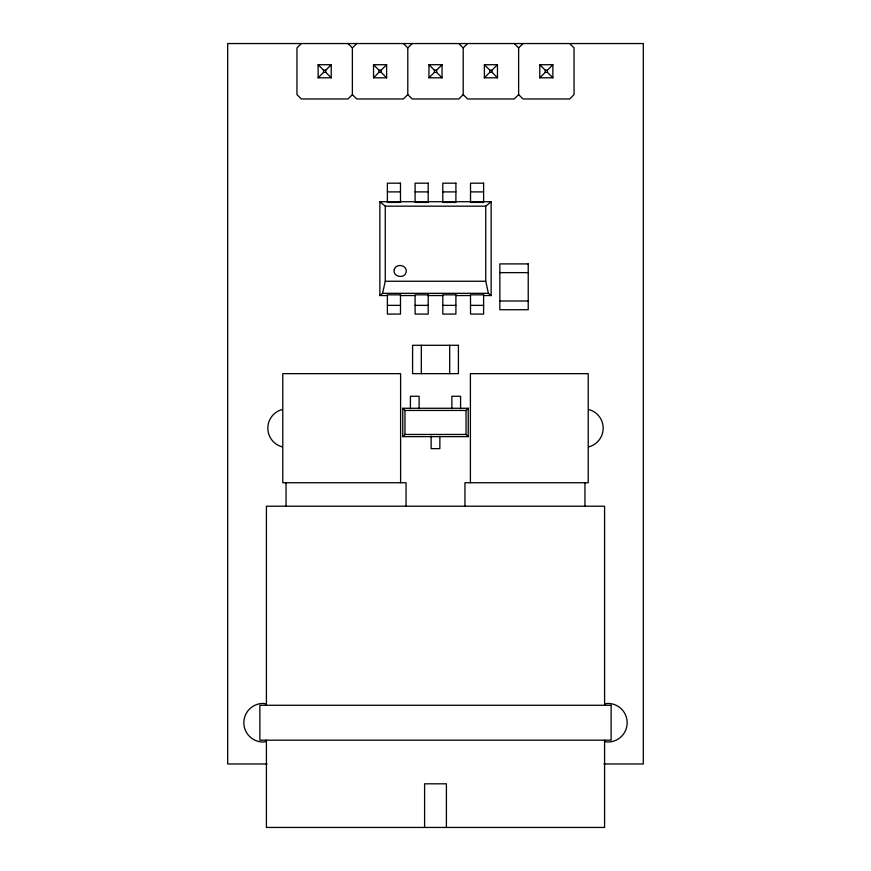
<?xml version="1.0" encoding="UTF-8"?>
<svg xmlns="http://www.w3.org/2000/svg" width="871" height="871" viewBox="0 0 871 871"><rect width="100%" height="100%" fill="white"/><g stroke="black" fill="none" stroke-linecap="round" stroke-linejoin="round"><path stroke-width="1.31" d="M379.865 295.541L382.565 293.32L385.265 281.257L385.265 206.166L379.865 201.724L379.865 295.541L387.388 295.541M301.322 43.55L296.957 47.916L296.957 94.601L301.322 98.967L348.008 98.967L352.374 94.601L352.374 47.916L348.008 43.55M318.122 77.802L323.577 72.347L325.754 72.347L331.209 77.802L331.209 64.715L318.122 64.715L318.122 77.802L331.209 77.802M325.754 72.347L325.754 70.17L331.209 64.715M352.374 47.916L356.74 43.55M373.539 77.802L378.994 72.347L381.171 72.347L386.626 77.802L386.626 64.715L373.539 64.715L373.539 77.802L386.626 77.802M381.171 72.347L381.171 70.17L386.626 64.715M352.374 94.601L356.74 98.967L403.425 98.967L407.791 94.601L407.791 47.916L412.157 43.55M428.957 77.802L434.411 72.347L436.589 72.347L442.043 77.802L442.043 64.715L428.957 64.715L428.957 77.802L442.043 77.802M436.589 72.347L436.589 70.17L442.043 64.715M514.26 43.55L518.626 47.916L518.626 94.601L514.26 98.967L467.575 98.967L463.209 94.601L463.209 47.916L467.575 43.55M463.209 94.601L458.843 98.967L412.157 98.967L407.791 94.601M484.374 77.802L489.829 72.347L492.006 72.347L497.461 77.802L497.461 64.715L484.374 64.715L484.374 77.802L497.461 77.802M492.006 72.347L492.006 70.17L497.461 64.715M518.626 47.916L522.992 43.55M539.791 77.802L545.246 72.347L547.424 72.347L552.878 77.802L552.878 64.715L539.791 64.715L539.791 77.802L552.878 77.802M547.424 72.347L547.424 70.17L552.878 64.715M402.772 436.632L404.961 434.455L466.039 434.455L468.228 436.632L468.228 408.27L402.772 408.27L402.772 436.632L468.228 436.632M402.772 408.27L404.961 410.459L466.039 410.459L468.228 408.27M385.265 206.166L485.735 206.166L491.135 201.724L491.135 295.541L483.612 295.541M266.417 741.602L263.14 742.038A19.304 19.304 0 0 1 243.836 722.723A19.304 19.304 0 0 1 263.14 703.42L266.417 703.844M604.583 703.844L607.86 703.42A19.304 19.304 0 0 1 627.164 722.723A19.304 19.304 0 0 1 607.86 742.038L604.583 741.602M318.122 64.715L323.577 70.17L325.754 70.17M373.539 64.715L378.994 70.17L381.171 70.17M428.957 64.715L434.411 70.17L436.589 70.17M484.374 64.715L489.829 70.17L492.006 70.17M539.791 64.715L545.246 70.17L547.424 70.17M387.388 191.903L400.486 191.903M415.097 191.903L428.194 191.903M442.806 191.903L455.903 191.903M470.514 191.903L483.612 191.903M379.865 201.724L491.135 201.724M499.856 272.634L528.229 272.634M385.265 281.257L485.735 281.257L488.435 293.32L491.135 295.541M382.565 293.32L488.435 293.32M400.486 295.541L415.097 295.541M428.194 295.541L442.806 295.541M455.903 295.541L470.514 295.541M499.856 300.996L528.229 300.996M387.388 305.362L400.486 305.362M415.097 305.362L428.194 305.362M442.806 305.362L455.903 305.362M470.514 305.362L483.612 305.362M267.081 763.965L227.69 763.965L227.69 43.55L643.31 43.55L643.31 763.965L603.919 763.965M569.678 43.55L574.043 47.916L574.043 94.601L569.678 98.967L522.992 98.967L518.626 94.601M458.843 43.55L463.209 47.916M403.425 43.55L407.791 47.916M604.583 705.27L604.583 506.214L266.417 506.214L266.417 705.27M604.583 740.176L604.583 827.45L266.417 827.45L266.417 740.176M584.953 482.73L584.953 506.214M545.246 70.17L545.246 72.347M489.829 70.17L489.829 72.347M485.735 206.166L485.735 281.257M470.405 482.73L470.405 373.648L588.219 373.648L588.219 482.73L464.951 482.73L464.951 506.214M466.039 410.459L466.039 434.455M460.585 408.76L460.585 396.272L451.864 396.272L451.864 408.76M449.686 345.286L449.686 373.648M446.409 827.45L446.409 783.813L424.591 783.813L424.591 827.45M439.866 436.153L439.866 448.641L431.134 448.641L431.134 436.153M434.411 70.17L434.411 72.347M421.314 345.286L421.314 373.648M419.136 408.76L419.136 396.272L410.415 396.272L410.415 408.76M406.049 506.214L406.049 482.73L282.781 482.73L282.781 373.648L400.595 373.648L400.595 482.73M404.961 410.459L404.961 434.455M378.994 70.17L378.994 72.347M323.577 70.17L323.577 72.347M286.047 482.73L286.047 506.214M282.15 446.845A19.304 19.304 0 0 1 282.15 409.544M588.85 409.544A19.304 19.304 0 0 1 588.85 446.845M394.28 269.542C392.288 276.684 404.231 279.33 406.082 272.427C408.074 265.274 396.131 262.639 394.28 269.542M400.486 183.182L387.388 183.182L387.388 202.431L400.486 202.431L400.486 183.182M428.194 183.182L415.097 183.182L415.097 202.431L428.194 202.431L428.194 183.182M455.903 183.182L442.806 183.182L442.806 202.431L455.903 202.431L455.903 183.182M483.612 183.182L470.514 183.182L470.514 202.431L483.612 202.431L483.612 183.182M528.229 263.902L499.856 263.902L499.856 309.728L528.229 309.728L528.229 263.902M400.486 294.834L387.388 294.834L387.388 314.083L400.486 314.083L400.486 294.834M428.194 294.834L415.097 294.834L415.097 314.083L428.194 314.083L428.194 294.834M455.903 294.834L442.806 294.834L442.806 314.083L455.903 314.083L455.903 294.834M483.612 294.834L470.514 294.834L470.514 314.083L483.612 314.083L483.612 294.834M458.407 345.286L412.593 345.286L412.593 373.648L458.407 373.648L458.407 345.286M611.126 705.27L259.874 705.27L259.874 740.176L611.126 740.176L611.126 705.27"/></g></svg>
